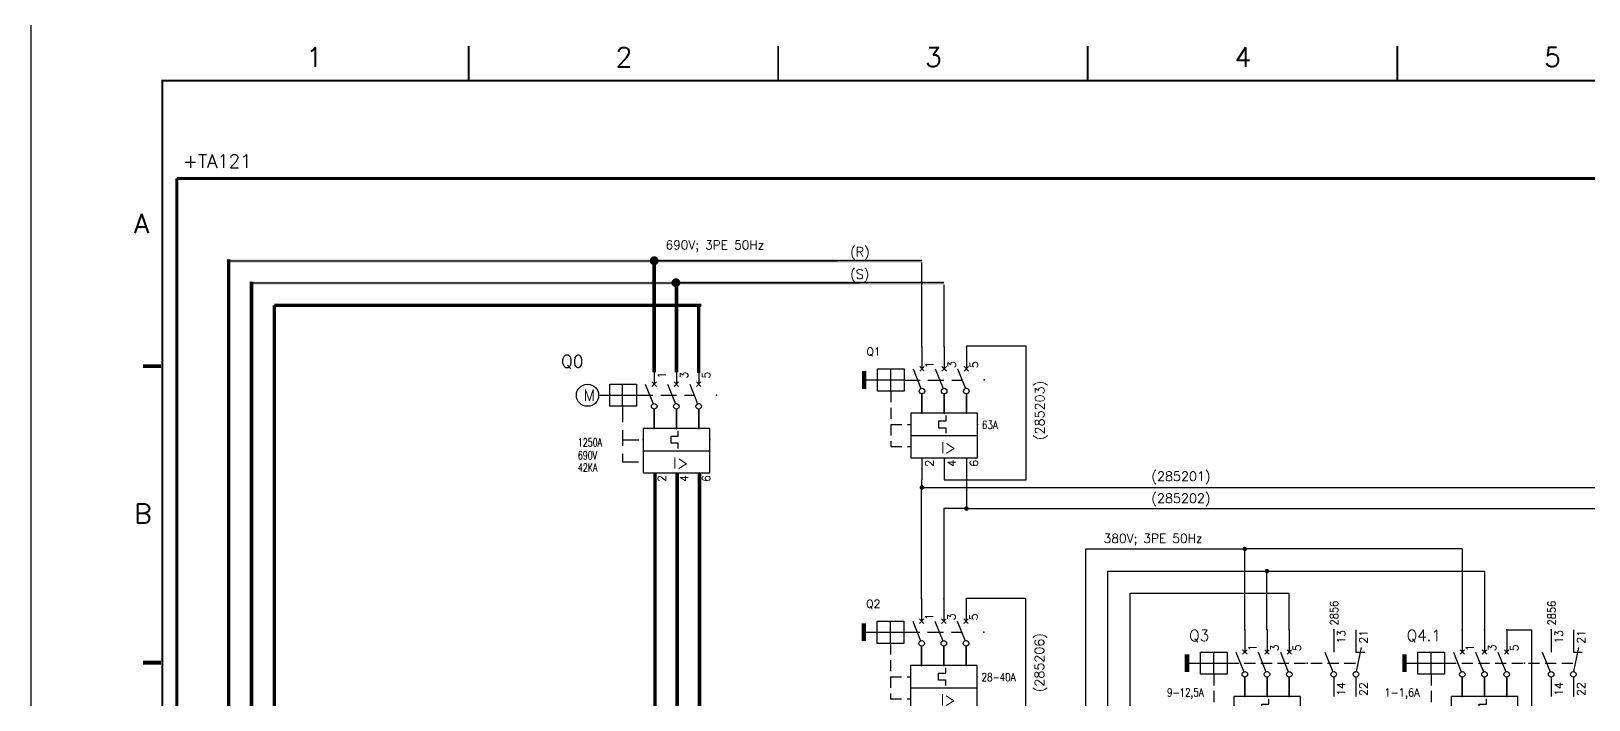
# Model space of a CAD drawing. Extents: x 3 to 423, y -4757 to 292.
# Drawn here: x 2.6 to 248.2, y -112.9 to -7.4 of the extents above; entities that cross this region are included whole.
import ezdxf
from ezdxf.enums import TextEntityAlignment as Align

# ---------------------------------------------------------------- set-up
doc = ezdxf.new("R2010")
doc.units = 0
doc.header["$LTSCALE"] = 10
doc.header["$MEASUREMENT"] = 0
doc.linetypes.add('DASHDOT', pattern=[1, 0.5, -0.25, 0, -0.25])
doc.linetypes.add('HIDDEN', pattern=[0.375, 0.25, -0.125])
doc.layers.get('0').update_dxf_attribs({"linetype": 'CONTINUOUS'})
for name, color, linetype in [('1', 7, 'CONTINUOUS'), ('10', 5, 'CONTINUOUS'), ('102', 7, 'CONTINUOUS'), ('2', 7, 'CONTINUOUS'), ('DIBUJO', 7, 'CONTINUOUS'), ('NODE', 7, 'CONTINUOUS')]:
    doc.layers.add(name, color=color, linetype=linetype)
doc.styles.add('ROMANS', font='romans')
doc.styles.get("Standard").update_dxf_attribs({"font": 'simplex'})

# ---------------------------------------------------------------- blocks, each defined once
blk = doc.blocks.new('NOD', base_point=(237.5, 170))
at = {"layer": 'NODE'}
blk.add_point((237.5, 170), dxfattribs=at)
blk = doc.blocks.new('KK')
for p, q in [((170.54, 197.03), (170.54, 201.39)), ((175.54, 197.03), (175.54, 201.39)), ((180.54, 197.03), (180.54, 201.41)), ((170.54, 187.03), (170.54, 182.03)), ((175.54, 187.03), (175.54, 182.03)), ((180.54, 187.03), (180.54, 182.03))]:
    blk.add_line(p, q)
for p in [(168.04, 194.53), (183.04, 194.53)]:
    blk.add_point(p)
at = {"layer": '102'}
for p, q in [((170.54, 212.03), (170.54, 207.03)), ((175.54, 212.03), (175.54, 207.03)), ((180.54, 212.03), (180.54, 207.03)), ((168.54, 207.03), (170.31, 202.61)), ((173.54, 207.03), (175.31, 202.61)), ((178.54, 207.03), (180.31, 202.61)), ((170.54, 201.4), (170.54, 197.03)), ((175.54, 201.4), (175.54, 197.03)), ((180.54, 201.4), (180.54, 197.03)), ((183.04, 197.03), (168.04, 197.03)), ((168.04, 197.03), (168.04, 192.03)), ((175.96, 195.31), (175.96, 196.53)), ((183.04, 192.03), (183.04, 197.03)), ((174.36, 195.31), (175.96, 195.31)), ((174.36, 193.71), (174.36, 195.31)), ((175.96, 193.71), (174.36, 193.71)), ((175.96, 192.53), (175.96, 193.71)), ((168.04, 192.03), (183.04, 192.03)), ((168.04, 192.03), (168.04, 187.03)), ((183.04, 187.03), (183.04, 192.03)), ((168.04, 187.03), (183.04, 187.03))]:
    blk.add_line(p, q, dxfattribs=at)
for centre in [(170.54, 202.03), (175.54, 202.03), (180.54, 202.03)]:
    blk.add_circle(centre, 0.625, dxfattribs=at)
for p in [(169.54, 204.53), (174.54, 204.53), (179.54, 204.53), (184.54, 204.53)]:
    blk.add_point(p, dxfattribs=at)
at = {"layer": '2', "linetype": 'HIDDEN'}
for p, q in [((163.54, 202.03), (163.54, 189.53)), ((163.54, 194.53), (168.04, 194.53)), ((163.54, 189.53), (168.04, 189.53))]:
    blk.add_line(p, q, dxfattribs=at)
at = {"layer": '2'}
blk.add_trace([(158.04, 206.53), (157.04, 206.53), (158.04, 202.53), (157.04, 202.53)], dxfattribs=at)
at = {"layer": 'DIBUJO'}
for p, q in [((160.54, 202.03), (160.54, 207.03)), ((160.54, 207.03), (166.54, 207.03)), ((163.54, 202.03), (163.54, 207.03)), ((166.54, 207.03), (166.54, 202.03)), ((171.04, 207.53), (170.04, 206.53)), ((170.04, 207.53), (171.04, 206.53)), ((175.04, 207.53), (176.04, 206.53)), ((176.04, 207.53), (175.04, 206.53)), ((180.04, 207.53), (181.04, 206.53)), ((181.04, 207.53), (180.04, 206.53)), ((158.04, 204.53), (166.54, 204.53)), ((166.54, 202.03), (160.54, 202.03))]:
    blk.add_line(p, q, dxfattribs=at)
at = {"layer": '2'}
for p in [(170.54, 212.03), (175.54, 212.03), (180.54, 212.03), (170.54, 197.03), (175.54, 197.03), (180.54, 197.03)]:
    blk.add_blockref('NOD', p, dxfattribs=at)
at = {"layer": '102'}
blk.add_text('I>', height=2.52, dxfattribs=at).set_placement((176.51, 188.04), align=Align.CENTER)
at = {"layer": 'DIBUJO', "color": 1, "style": 'ROMANS'}
for s, p in [('1', (173.15, 207.2)), ('3', (178.15, 207.2)), ('5', (183.15, 207.2)), ('2', (173.15, 185.01)), ('4', (178.15, 185.01)), ('6', (183.15, 185.01))]:
    blk.add_text(s, height=1.8, rotation=90, dxfattribs=at).set_placement(p)
at = {"layer": 'DIBUJO', "color": 6, "style": 'ROMANS'}
blk.add_attdef('REFERENCIA', (158.04, 210.03), '', height=1.8, dxfattribs=at)
at = {"layer": 'DIBUJO', "color": 6, "style": 'ROMANS', "width": 0.8}
blk.add_attdef('REGULACION', (184.04, 193.53), '', height=1.8, dxfattribs=at)
blk = doc.blocks.new('newcajec')
at = {"layer": '1'}
for points in [[(47.5, 272.5, 0.3, 0.3, 0), (47.5, 277.91, 0.3, 0.3, 0)], [(95.5, 272.5, 0.3, 0.3, 0), (95.5, 277.91, 0.3, 0.3, 0)], [(143.5, 272.5, 0.3, 0.3, 0), (143.5, 277.91, 0.3, 0.3, 0)], [(191.5, 272.5, 0.3, 0.3, 0), (191.5, 277.91, 0.3, 0.3, 0)], [(-2.99, 228.23, 0.6, 0.6, 0), (-0.18, 228.23, 0.6, 0.6, 0)], [(-2.99, 182.23, 0.6, 0.6, 0), (-0.18, 182.23, 0.6, 0.6, 0)]]:
    blk.add_lwpolyline(points, format="xyseb", dxfattribs=at)
at = {"layer": '1', "const_width": 0.3}
blk.add_lwpolyline([(0, 0), (0, 272.5), (383, 272.5), (383, 0)], close=True, dxfattribs=at)
at = {"layer": '1', "style": 'ROMANS'}
for s, p in [('1', (22.29, 274.68)), ('2', (70.29, 274.68)), ('3', (118.29, 274.68)), ('4', (166.29, 274.68)), ('5', (214.29, 274.68)), ('A', (-4.37, 248.84)), ('B', (-4.37, 203.84))]:
    blk.add_text(s, height=3, dxfattribs=at).set_placement(p)
at = {"layer": '10', "style": 'ROMANS'}
for tag, p in [('REV41', (3.5, 18.74)), ('REV43', (77.7, 18.74)), ('REV31', (3.5, 14.58)), ('REV33', (77.7, 14.58)), ('REV21', (3.5, 10.42)), ('REV23', (77.7, 10.42)), ('REV11', (3.5, 6.27)), ('REV13', (77.7, 6.27))]:
    blk.add_attdef(tag, text='', height=2.5, dxfattribs=at).set_placement(p, align=Align.MIDDLE)
for tag, p, height in [('REV42', (8, 17.49), 2.5), ('SHEETNAME1', (100.5, 15.83), 2.5), ('DESIGNCHECK', (180.74, 14.83), 2.5), ('DOCUMENTTYPE', (216.43, 16.8), 2.5), ('NOTA', (305.32, 15.8), 3), ('REV32', (8, 13.33), 2.5), ('OBJECT', (216.43, 12.4), 2.5), ('SHEETNAME2', (100.5, 11.67), 2.5), ('REV22', (8, 9.17), 2.5), ('SHEETNAME3', (100.5, 7.51), 2.5), ('DRAWINGCHECK', (180.53, 7.71), 2.5), ('CUSTOMER', (216.43, 8.08), 2.5), ('ORDER', (305.32, 7.3), 4.5), ('REV12', (8, 5.01), 2.5), ('SHEETNAME4', (100.5, 3.35), 2.5), ('DOCUMENT_ID', (305.32, 0.93), 4.4), ('USER', (180.63, 0.71), 2.5), ('DEPARTMENT', (271.93, 1.05), 2.5)]:
    blk.add_attdef(tag, p, '', height=height, dxfattribs=at)
for tag, width, p, p2 in [('REV44', 1.221199, (84.53, 17.49), (98.48, 17.49)), ('REV34', 1.221199, (84.53, 13.33), (98.48, 13.33)), ('REV24', 1.221199, (84.53, 9.17), (98.48, 9.17)), ('REV14', 1.221199, (84.53, 5.01), (98.48, 5.01)), ('CREATED2', 7.039915, (282.71, 1.05), (301.14, 1.05))]:
    blk.add_attdef(tag, text='', height=2.5, dxfattribs=dict(at, width=width)).set_placement(p, p2, align=Align.FIT)
for tag, p in [('SHEET', (382, 7.43)), ('NEXTSHEET', (382, 0.5))]:
    blk.add_attdef(tag, text='', height=2.5, dxfattribs=at).set_placement(p, align=Align.RIGHT)
blk = doc.blocks.new('IATR1A1C')
for p, q in [((0, -7.5), (0, -3.14)), ((5, -7.5), (5, -3.14)), ((10, -7.5), (10, -3.12)), ((0, -17.5), (0, -22.5)), ((5, -17.5), (5, -22.5)), ((10, -17.5), (10, -22.5))]:
    blk.add_line(p, q)
for p in [(-2.5, -10), (12.5, -10)]:
    blk.add_point(p)
at = {"layer": '102'}
for p, q in [((0, 7.5), (0, 2.5)), ((5, 7.5), (5, 2.5)), ((10, 7.5), (10, 2.5)), ((20, 7.5), (20, 2.5)), ((25, 7.5), (25, 2.5)), ((-2, 2.5), (-0.23, -1.92)), ((3, 2.5), (4.77, -1.92)), ((8, 2.5), (9.77, -1.92)), ((18, 2.5), (19.77, -1.92)), ((25, 2.5), (27, 2.5)), ((25.13, -1.89), (26.25, 3.5)), ((0, -3.12), (0, -7.5)), ((5, -3.12), (5, -7.5)), ((10, -3.12), (10, -7.5)), ((20, -3.12), (20, -7.5)), ((25, -3.12), (25, -7.5)), ((12.5, -7.5), (-2.5, -7.5)), ((-2.5, -7.5), (-2.5, -12.5)), ((3.82, -9.22), (5.42, -9.22)), ((3.82, -10.82), (3.82, -9.22)), ((5.42, -9.22), (5.42, -8)), ((12.5, -12.5), (12.5, -7.5)), ((-2.5, -12.5), (12.5, -12.5)), ((-2.5, -12.5), (-2.5, -17.5)), ((5.42, -10.82), (3.82, -10.82)), ((5.42, -12), (5.42, -10.82)), ((12.5, -17.5), (12.5, -12.5)), ((-2.5, -17.5), (12.5, -17.5))]:
    blk.add_line(p, q, dxfattribs=at)
for centre in [(0, -2.5), (5, -2.5), (10, -2.5), (20, -2.5), (25, -2.5)]:
    blk.add_circle(centre, 0.625, dxfattribs=at)
for p in [(-1, 0), (4, 0), (9, 0), (14, 0), (19, 0)]:
    blk.add_point(p, dxfattribs=at)
at = {"layer": '2', "linetype": 'HIDDEN'}
for p, q in [((-3.86, 0), (25.46, 0)), ((-7, -2.5), (-7, -15)), ((-7, -10), (-2.5, -10)), ((-7, -15), (-2.5, -15))]:
    blk.add_line(p, q, dxfattribs=at)
at = {"layer": '2'}
blk.add_trace([(-12.5, 2), (-13.5, 2), (-12.5, -2), (-13.5, -2)], dxfattribs=at)
at = {"layer": 'DIBUJO'}
for p, q in [((-12.5, 0), (-4, 0)), ((-10, -2.5), (-10, 2.5)), ((-10, 2.5), (-4, 2.5)), ((-7, -2.5), (-7, 2.5)), ((-4, 2.5), (-4, -2.5)), ((0.5, 3), (-0.5, 2)), ((-0.5, 3), (0.5, 2)), ((4.5, 3), (5.5, 2)), ((5.5, 3), (4.5, 2)), ((9.5, 3), (10.5, 2)), ((10.5, 3), (9.5, 2)), ((-4, -2.5), (-10, -2.5))]:
    blk.add_line(p, q, dxfattribs=at)
at = {"layer": '2'}
for p in [(0, 7.5), (5, 7.5), (10, 7.5), (20, 7.5), (0, -7.5), (5, -7.5), (10, -7.5)]:
    blk.add_blockref('NOD', p, dxfattribs=at)
at = {"layer": '102'}
blk.add_text('I>', height=2.52, dxfattribs=at).set_placement((5.97, -16.49), align=Align.CENTER)
at = {"layer": 'DIBUJO', "color": 1, "style": 'ROMANS'}
for s, p in [('13', (22.61, 4.39)), ('1', (2.61, 2.68)), ('3', (7.61, 2.68)), ('5', (12.61, 2.68)), ('21', (27.61, 4.39)), ('14', (22.61, -7.37)), ('22', (27.61, -7.37)), ('2', (2.61, -19.52)), ('4', (7.61, -19.52)), ('6', (12.61, -19.52))]:
    blk.add_text(s, height=1.8, rotation=90, dxfattribs=at).set_placement(p)
at = {"layer": 'DIBUJO', "color": 6, "style": 'ROMANS', "width": 0.8}
for p in [(21, 8.5), (26, 8.5)]:
    blk.add_attdef('PAGCAUXABIERTO1', p, '', height=1.8, rotation=90, dxfattribs=at)
at = {"layer": 'DIBUJO', "color": 6, "style": 'ROMANS'}
blk.add_attdef('REFERENCIA', (-12.5, 5.5), '', height=1.8, dxfattribs=at)
at = {"layer": 'DIBUJO', "color": 6, "style": 'ROMANS', "width": 0.8}
blk.add_attdef('REGULACION', (13.5, -11), '', height=1.8, dxfattribs=at)

msp = doc.modelspace()

# ---------------------------------------------------------------- linework, layer by layer
for p, q in [((100.84, -70.1), (100.84, -67.04)), ((104.34, -70.1), (104.34, -67.04)), ((107.85, -70.1), (107.85, -67.03))]:
    msp.add_line(p, q)
for p in [(99.09, -71.85), (109.6, -71.85)]:
    msp.add_point(p)
at = {"layer": '102'}
for p, q in [((100.84, -59.59), (100.84, -63.09)), ((104.34, -59.59), (104.34, -63.09)), ((107.85, -59.59), (107.85, -63.09)), ((99.44, -63.09), (100.68, -66.19)), ((102.94, -63.09), (104.18, -66.19)), ((106.44, -63.09), (107.68, -66.19)), ((100.84, -67.03), (100.84, -70.1)), ((104.34, -67.03), (104.34, -70.1)), ((107.85, -67.03), (107.85, -70.1)), ((109.6, -70.1), (99.09, -70.1)), ((99.09, -70.1), (99.09, -73.6)), ((104.64, -71.3), (104.64, -70.45)), ((109.6, -73.6), (109.6, -70.1)), ((99.09, -73.6), (109.6, -73.6)), ((99.09, -73.6), (99.09, -77.1)), ((103.51, -72.42), (103.51, -71.3)), ((103.51, -71.3), (104.64, -71.3)), ((104.64, -72.42), (103.51, -72.42)), ((104.64, -73.25), (104.64, -72.42)), ((109.6, -77.1), (109.6, -73.6)), ((99.09, -77.1), (109.6, -77.1))]:
    msp.add_line(p, q, dxfattribs=at)
for centre in [(100.84, -66.59), (104.34, -66.59), (107.85, -66.59)]:
    msp.add_circle(centre, 0.438, dxfattribs=at)
for p in [(100.14, -64.84), (103.64, -64.84), (107.15, -64.84), (110.65, -64.84)]:
    msp.add_point(p, dxfattribs=at)
at = {"layer": '2', "color": 7}
for p, q in [((129.72, -43.7), (33.49, -43.7)), ((143.01, -43.63), (100.84, -43.63)), ((143.04, -57.18), (143.04, -43.91)), ((133.22, -47.17), (37.18, -47.17)), ((146.51, -47.1), (104.39, -47.1)), ((146.54, -57.18), (146.54, -47.41)), ((159.48, -57.1), (150.05, -57.1)), ((159.48, -78.2), (159.48, -57.1)), ((143.04, -79.39), (143.04, -78.2)), ((146.54, -78.2), (159.48, -78.2)), ((150.05, -78.2), (150.05, -82.89)), ((142.99, -96.96), (142.99, -79.56)), ((143.04, -79.39), (260.02, -79.39)), ((150.05, -82.72), (146.49, -82.72)), ((146.49, -82.72), (146.49, -96.96)), ((150.05, -82.72), (263.52, -82.72)), ((168.85, -89.08), (193.93, -89.08)), ((168.85, -145.02), (168.85, -89.08)), ((228.21, -89.08), (193.93, -89.08)), ((193.93, -101.84), (193.93, -89.08)), ((172.35, -92.58), (197.43, -92.58)), ((172.35, -148.52), (172.35, -92.58)), ((197.43, -92.58), (226.68, -92.58)), ((197.43, -101.84), (197.43, -92.58)), ((226.68, -92.58), (231.72, -92.61)), ((159.43, -96.88), (150, -96.88)), ((159.43, -117.98), (159.43, -96.88)), ((175.86, -96.08), (200.93, -96.08)), ((175.86, -152.03), (175.86, -96.08)), ((200.93, -101.84), (200.93, -96.08)), ((235.22, -101.84), (239.14, -101.84)), ((239.14, -101.84), (239.14, -122.86))]:
    msp.add_line(p, q, dxfattribs=at)
at = {"layer": '2', "color": 7, "linetype": 'HIDDEN'}
for p, q in [((140.24, -62.44), (149.34, -62.44)), ((140.19, -102.21), (149.3, -102.21))]:
    msp.add_line(p, q, dxfattribs=at)
at = {"layer": '2', "linetype": 'HIDDEN'}
for p, q in [((98.13, -64.84), (107.13, -64.84)), ((95.85, -66.59), (95.85, -75.35)), ((95.91, -71.85), (99.09, -71.85)), ((95.85, -75.35), (99.09, -75.35))]:
    msp.add_line(p, q, dxfattribs=at)
at = {"layer": '2'}
for p, q in [((228.21, -89.08), (228.21, -101.84)), ((231.72, -92.61), (231.72, -101.84))]:
    msp.add_line(p, q, dxfattribs=at)
at = {"layer": '2', "color": 3, "linetype": 'DASHDOT'}
msp.add_lwpolyline([(408.45, -260.6, 0.35, 0.35, 0), (247.01, -260.6, 0.35, 0.35, 0), (246.77, -231.53, 0.49, 0.49, 0), (25.61, -231.53, 0.49, 0.49, 0), (25.61, -30.65, 0.49, 0.49, 0)], format="xyseb", dxfattribs=at)
at = {"layer": '2', "color": 3, "linetype": 'DASHDOT', "const_width": 0.49}
msp.add_lwpolyline([(25.61, -30.65), (408.45, -30.65), (408.45, -260.6)], dxfattribs=at)
at = {"layer": '2', "const_width": 0.561}
for points in [[(33.76, -242.23), (33.76, -43.42)], [(37.37, -242.23), (37.37, -46.92)], [(108.29, -50.66), (40.97, -50.67)], [(40.97, -242.38), (40.97, -50.67)]]:
    msp.add_lwpolyline(points, dxfattribs=at)
at = {"layer": '2', "color": 7}
for points, const_width in [([(100.49, -43.63, 1), (101.19, -43.63, 1)], 0.701), ([(103.91, -47.1, 1), (104.61, -47.1, 1)], 0.701), ([(142.86, -79.39, 1), (143.21, -79.39, 1)], 0.35), ([(149.87, -82.72, 1), (150.22, -82.72, 1)], 0.35), ([(193.75, -89.08, 1), (194.1, -89.08, 1)], 0.35), ([(197.25, -92.58, 1), (197.61, -92.58, 1)], 0.35)]:
    msp.add_lwpolyline(points, format="xyb", close=True, dxfattribs=dict(at, const_width=const_width))
for points in [[(100.84, -43.98, 0.561, 0.561, 0), (100.84, -61.23, 0.561, 0.561, 0)], [(104.34, -47.44, 0.561, 0.561, 0), (104.34, -61.23, 0.561, 0.561, 0)], [(107.85, -50.66, 0.561, 0.561, 0), (107.85, -61.32, 0.561, 0.561, 0)], [(100.97, -77.1, 0.561, 0.561, 0), (100.97, -146.59, 0.561, 0.561, 0)], [(104.47, -77.1, 0.561, 0.561, 0), (104.47, -146.59, 0.561, 0.561, 0)], [(107.98, -77.1, 0.561, 0.561, 0), (107.98, -146.59, 0.561, 0.561, 0)]]:
    msp.add_lwpolyline(points, format="xyseb", dxfattribs=at)
msp.add_circle((90.33, -64.84), 1.75, dxfattribs=at)
at = {"layer": '2'}
for points in [[(33.49, -43.42), (33.49, -43.91), (143.04, -43.42), (143.04, -43.91)], [(100.69, -43.35), (100.69, -43.84), (143.05, -43.35), (143.05, -43.84)], [(37.18, -46.92), (37.18, -47.41), (146.55, -46.92), (146.55, -47.41)], [(104.21, -46.85), (104.21, -47.34), (146.51, -46.85), (146.51, -47.34)]]:
    msp.add_trace(points, dxfattribs=at)
at = {"layer": 'DIBUJO'}
for p, q in [((93.83, -63.09), (98.04, -63.09)), ((93.83, -66.59), (93.83, -63.09)), ((95.85, -66.59), (95.85, -63.09)), ((98.04, -63.09), (98.04, -66.59)), ((100.49, -62.74), (101.19, -63.44)), ((101.19, -62.74), (100.49, -63.44)), ((104.69, -62.74), (103.99, -63.44)), ((103.99, -62.74), (104.69, -63.44)), ((108.2, -62.74), (107.5, -63.44)), ((107.5, -62.74), (108.2, -63.44)), ((92.08, -64.84), (98.04, -64.84)), ((98.04, -66.59), (93.83, -66.59))]:
    msp.add_line(p, q, dxfattribs=at)
msp.add_lwpolyline([(2.63, -5.25), (422.63, -5.25), (422.63, -302.25), (2.63, -302.25), (2.63, -5.25)], dxfattribs=at)

# ---------------------------------------------------------------- block references
at = {"layer": '2', "color": 7, "xscale": 1.016442892079945, "yscale": 1.016442892079945, "zscale": 1.016442892079945}
msp.add_blockref('newcajec', (23.31, -292.23), dxfattribs=at)
at = {"layer": '2', "color": 7, "xscale": 0.7006960101950408, "yscale": 0.7006960101950408, "zscale": 0.7006960101950408}
for p, values in [((23.54, -205.75), {'REFERENCIA': 'Q1', 'REGULACION': '63A'}), ((23.49, -245.53), {'REFERENCIA': 'Q2', 'REGULACION': '28-40A'})]:
    msp.add_blockref('KK', p, dxfattribs=at).add_auto_attribs(values)
at = {"layer": '2', "xscale": 0.7006960101950408, "yscale": 0.7006960101950408, "zscale": 0.7006960101950408}
for p in [(100.84, -59.59), (104.34, -59.59), (107.85, -59.59), (100.84, -70.1), (104.34, -70.1), (107.85, -70.1)]:
    msp.add_blockref('NOD', p, dxfattribs=at)
at = {"layer": '2', "color": 7}
ref = msp.add_blockref('IATR1A1C', (193.93, -107.1), dxfattribs=dict(at, xscale=0.7006960101950408, yscale=0.7006960101950408, zscale=0.7006960101950408))
ref.add_attrib('REFERENCIA', 'Q3', (185.17, -103.6), dxfattribs={"layer": 'DIBUJO', "color": 6, "height": 1.752, "style": 'ROMANS'})
ref.add_attrib('REGULACION', '9-12,5A', (181.66, -112.35), dxfattribs={"layer": 'DIBUJO', "color": 6, "height": 1.261, "style": 'ROMANS', "width": 0.8})
ref.add_attrib('PAGCAUXABIERTO1', '2856', (208.64, -101.14), dxfattribs={"layer": 'DIBUJO', "color": 6, "height": 1.261, "rotation": 90, "style": 'ROMANS', "width": 0.9})
ref = msp.add_blockref('IATR1A1C', (228.21, -107.1), dxfattribs=dict(at, xscale=0.7006960101950408, yscale=0.7006960101950408, zscale=0.7006960101950408))
ref.add_attrib('REFERENCIA', 'Q4.1', (219.45, -103.6), dxfattribs={"layer": 'DIBUJO', "color": 6, "height": 1.752, "style": 'ROMANS'})
ref.add_attrib('REGULACION', '1-1,6A', (215.95, -112.35), dxfattribs={"layer": 'DIBUJO', "color": 6, "height": 1.261, "style": 'ROMANS', "width": 0.9})
ref.add_attrib('PAGCAUXABIERTO1', '2856', (242.93, -101.14), dxfattribs={"layer": 'DIBUJO', "color": 6, "height": 1.261, "rotation": 90, "style": 'ROMANS', "width": 0.9})

# ---------------------------------------------------------------- texts
at = {"layer": '102'}
msp.add_text('I>', height=1.766, dxfattribs=at).set_placement((105.02, -76.4), align=Align.CENTER)
at = {"layer": '2', "color": 6}
for s, height, p in [('+TA121', 2.102, (26.57, -28.96)), ('(R)', 1.471, (131.72, -42.98)), ('(S)', 1.471, (131.72, -46.48)), ('(285201)', 1.471, (179.2, -78.36)), ('(285202)', 1.471, (179.2, -81.83))]:
    msp.add_text(s, height=height, dxfattribs=at).set_placement(p)
at = {"layer": '2', "color": 7}
for s, height, p in [('690V; 3PE 50Hz', 1.4014, (102.63, -41.84)), ('Q0', 1.963, (86.16, -60.47)), ('M', 1.78, (89.72, -65.72)), ('380V; 3PE 50Hz', 1.4014, (171.7, -88.12))]:
    msp.add_text(s, height=height, dxfattribs=at).set_placement(p)
at = {"layer": '2', "color": 6}
for s, p in [('(285203)', (162.34, -71.9)), ('(285206)', (162.29, -111.68))]:
    msp.add_text(s, height=1.471, rotation=90, dxfattribs=at).set_placement(p)
at = {"layer": '2', "color": 7, "style": 'ROMANS', "width": 0.7}
for s, p in [('1250A', (88.81, -72.93)), ('42KA', (88.81, -76.89)), ('690V', (88.81, -74.96))]:
    msp.add_text(s, height=1.297, dxfattribs=at).set_placement(p)
at = {"layer": 'DIBUJO', "color": 1, "style": 'ROMANS'}
for s, p in [('3', (106.17, -62.2)), ('5', (109.67, -62.2)), ('1', (102.66, -62.2)), ('2', (102.66, -78.52)), ('4', (106.17, -78.52)), ('6', (109.67, -78.52))]:
    msp.add_text(s, height=1.26, rotation=90, dxfattribs=at).set_placement(p)

doc.saveas('drawing.dxf')
